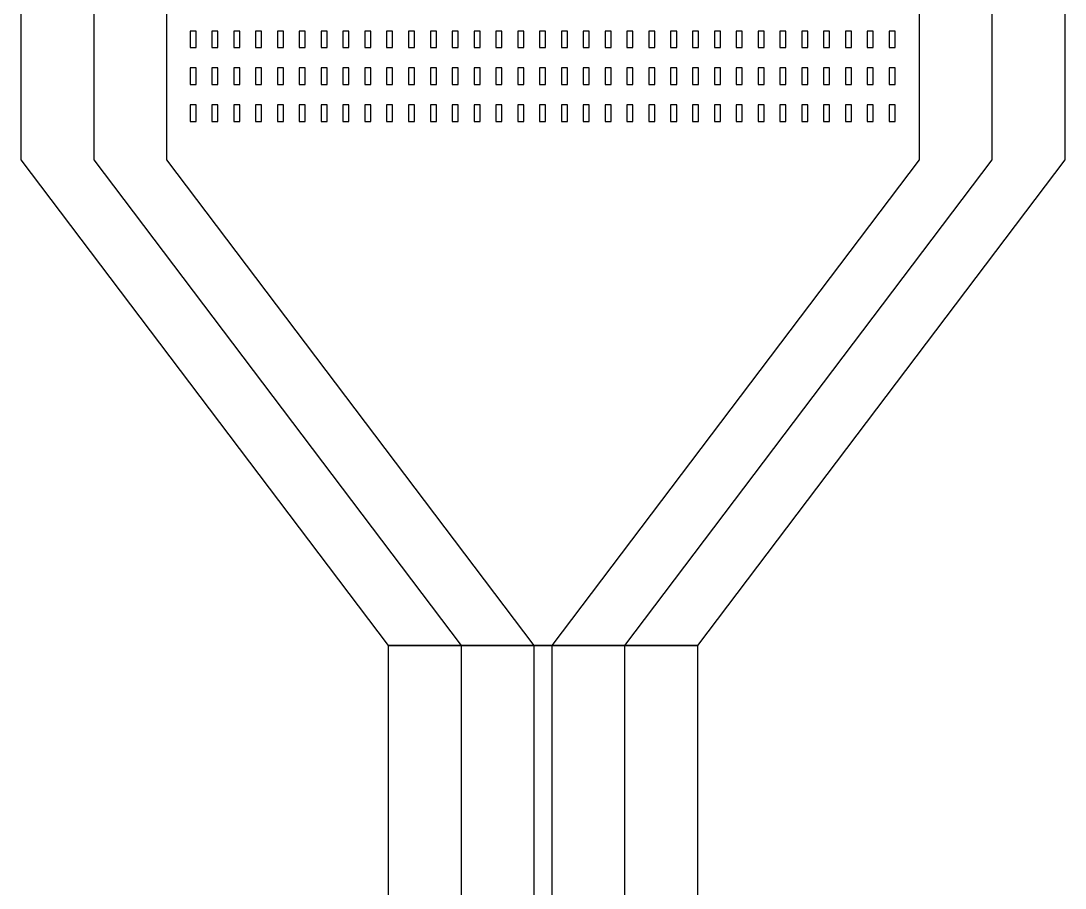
# Model space of a CAD drawing. Extents: x -3500 to 3500, y -1450 to 1450.
# Drawn here: x -730.06 to -708.55, y 275.01 to 292.86 of the extents above; entities that cross this region are included whole.
import ezdxf

# ---------------------------------------------------------------- set-up
doc = ezdxf.new("R2010")
doc.units = 0

msp = doc.modelspace()

# ---------------------------------------------------------------- linework, layer by layer
at = {"layer": 'HBSiProtectLayer'}
for points in [[(-717.621, 280), (-710.053, 290), (-710.053, 309.987), (-728.561, 309.987), (-728.561, 290), (-720.993, 280)], [(-720.993, -280), (-717.621, -280), (-717.621, 280), (-720.993, 280)]]:
    msp.add_lwpolyline(points, close=True, dxfattribs=at)
at = {"layer": 'HoleLayer'}
for points in [[(-726.4535, 292.309), (-726.4535, 292.651), (-726.5775, 292.651), (-726.5775, 292.309)], [(-726.0035, 292.309), (-726.0035, 292.651), (-726.1275, 292.651), (-726.1275, 292.309)], [(-725.5535, 292.309), (-725.5535, 292.651), (-725.6775, 292.651), (-725.6775, 292.309)], [(-725.1035, 292.309), (-725.1035, 292.651), (-725.2275, 292.651), (-725.2275, 292.309)], [(-724.6535, 292.309), (-724.6535, 292.651), (-724.7775, 292.651), (-724.7775, 292.309)], [(-724.2035, 292.309), (-724.2035, 292.651), (-724.3275, 292.651), (-724.3275, 292.309)], [(-723.7535, 292.309), (-723.7535, 292.651), (-723.8775, 292.651), (-723.8775, 292.309)], [(-723.3035, 292.309), (-723.3035, 292.651), (-723.4275, 292.651), (-723.4275, 292.309)], [(-722.8535, 292.309), (-722.8535, 292.651), (-722.9775, 292.651), (-722.9775, 292.309)], [(-722.4035, 292.309), (-722.4035, 292.651), (-722.5275, 292.651), (-722.5275, 292.309)], [(-721.9535, 292.309), (-721.9535, 292.651), (-722.0775, 292.651), (-722.0775, 292.309)], [(-721.5035, 292.309), (-721.5035, 292.651), (-721.6275, 292.651), (-721.6275, 292.309)], [(-721.0535, 292.309), (-721.0535, 292.651), (-721.1775, 292.651), (-721.1775, 292.309)], [(-720.6035, 292.309), (-720.6035, 292.651), (-720.7275, 292.651), (-720.7275, 292.309)], [(-720.1535, 292.309), (-720.1535, 292.651), (-720.2775, 292.651), (-720.2775, 292.309)], [(-719.7035, 292.309), (-719.7035, 292.651), (-719.8275, 292.651), (-719.8275, 292.309)], [(-719.2535, 292.309), (-719.2535, 292.651), (-719.3775, 292.651), (-719.3775, 292.309)], [(-718.8035, 292.309), (-718.8035, 292.651), (-718.9275, 292.651), (-718.9275, 292.309)], [(-718.3535, 292.309), (-718.3535, 292.651), (-718.4775, 292.651), (-718.4775, 292.309)], [(-717.9035, 292.309), (-717.9035, 292.651), (-718.0275, 292.651), (-718.0275, 292.309)], [(-717.4535, 292.309), (-717.4535, 292.651), (-717.5775, 292.651), (-717.5775, 292.309)], [(-717.0035, 292.309), (-717.0035, 292.651), (-717.1275, 292.651), (-717.1275, 292.309)], [(-716.5535, 292.309), (-716.5535, 292.651), (-716.6775, 292.651), (-716.6775, 292.309)], [(-716.1035, 292.309), (-716.1035, 292.651), (-716.2275, 292.651), (-716.2275, 292.309)], [(-715.6535, 292.309), (-715.6535, 292.651), (-715.7775, 292.651), (-715.7775, 292.309)], [(-715.2035, 292.309), (-715.2035, 292.651), (-715.3275, 292.651), (-715.3275, 292.309)], [(-714.7535, 292.309), (-714.7535, 292.651), (-714.8775, 292.651), (-714.8775, 292.309)], [(-714.3035, 292.309), (-714.3035, 292.651), (-714.4275, 292.651), (-714.4275, 292.309)], [(-713.8535, 292.309), (-713.8535, 292.651), (-713.9775, 292.651), (-713.9775, 292.309)], [(-713.4035, 292.309), (-713.4035, 292.651), (-713.5275, 292.651), (-713.5275, 292.309)], [(-712.9535, 292.309), (-712.9535, 292.651), (-713.0775, 292.651), (-713.0775, 292.309)], [(-712.5035, 292.309), (-712.5035, 292.651), (-712.6275, 292.651), (-712.6275, 292.309)], [(-712.0535, 292.309), (-712.0535, 292.651), (-712.1775, 292.651), (-712.1775, 292.309)], [(-726.4535, 291.549), (-726.4535, 291.891), (-726.5775, 291.891), (-726.5775, 291.549)], [(-726.0035, 291.549), (-726.0035, 291.891), (-726.1275, 291.891), (-726.1275, 291.549)], [(-725.5535, 291.549), (-725.5535, 291.891), (-725.6775, 291.891), (-725.6775, 291.549)], [(-725.1035, 291.549), (-725.1035, 291.891), (-725.2275, 291.891), (-725.2275, 291.549)], [(-724.6535, 291.549), (-724.6535, 291.891), (-724.7775, 291.891), (-724.7775, 291.549)], [(-724.2035, 291.549), (-724.2035, 291.891), (-724.3275, 291.891), (-724.3275, 291.549)], [(-723.7535, 291.549), (-723.7535, 291.891), (-723.8775, 291.891), (-723.8775, 291.549)], [(-723.3035, 291.549), (-723.3035, 291.891), (-723.4275, 291.891), (-723.4275, 291.549)], [(-722.8535, 291.549), (-722.8535, 291.891), (-722.9775, 291.891), (-722.9775, 291.549)], [(-722.4035, 291.549), (-722.4035, 291.891), (-722.5275, 291.891), (-722.5275, 291.549)], [(-721.9535, 291.549), (-721.9535, 291.891), (-722.0775, 291.891), (-722.0775, 291.549)], [(-721.5035, 291.549), (-721.5035, 291.891), (-721.6275, 291.891), (-721.6275, 291.549)], [(-721.0535, 291.549), (-721.0535, 291.891), (-721.1775, 291.891), (-721.1775, 291.549)], [(-720.6035, 291.549), (-720.6035, 291.891), (-720.7275, 291.891), (-720.7275, 291.549)], [(-720.1535, 291.549), (-720.1535, 291.891), (-720.2775, 291.891), (-720.2775, 291.549)], [(-719.7035, 291.549), (-719.7035, 291.891), (-719.8275, 291.891), (-719.8275, 291.549)], [(-719.2535, 291.549), (-719.2535, 291.891), (-719.3775, 291.891), (-719.3775, 291.549)], [(-718.8035, 291.549), (-718.8035, 291.891), (-718.9275, 291.891), (-718.9275, 291.549)], [(-718.3535, 291.549), (-718.3535, 291.891), (-718.4775, 291.891), (-718.4775, 291.549)], [(-717.9035, 291.549), (-717.9035, 291.891), (-718.0275, 291.891), (-718.0275, 291.549)], [(-717.4535, 291.549), (-717.4535, 291.891), (-717.5775, 291.891), (-717.5775, 291.549)], [(-717.0035, 291.549), (-717.0035, 291.891), (-717.1275, 291.891), (-717.1275, 291.549)], [(-716.5535, 291.549), (-716.5535, 291.891), (-716.6775, 291.891), (-716.6775, 291.549)], [(-716.1035, 291.549), (-716.1035, 291.891), (-716.2275, 291.891), (-716.2275, 291.549)], [(-715.6535, 291.549), (-715.6535, 291.891), (-715.7775, 291.891), (-715.7775, 291.549)], [(-715.2035, 291.549), (-715.2035, 291.891), (-715.3275, 291.891), (-715.3275, 291.549)], [(-714.7535, 291.549), (-714.7535, 291.891), (-714.8775, 291.891), (-714.8775, 291.549)], [(-714.3035, 291.549), (-714.3035, 291.891), (-714.4275, 291.891), (-714.4275, 291.549)], [(-713.8535, 291.549), (-713.8535, 291.891), (-713.9775, 291.891), (-713.9775, 291.549)], [(-713.4035, 291.549), (-713.4035, 291.891), (-713.5275, 291.891), (-713.5275, 291.549)], [(-712.9535, 291.549), (-712.9535, 291.891), (-713.0775, 291.891), (-713.0775, 291.549)], [(-712.5035, 291.549), (-712.5035, 291.891), (-712.6275, 291.891), (-712.6275, 291.549)], [(-712.0535, 291.549), (-712.0535, 291.891), (-712.1775, 291.891), (-712.1775, 291.549)], [(-726.4535, 290.789), (-726.4535, 291.131), (-726.5775, 291.131), (-726.5775, 290.789)], [(-726.0035, 290.789), (-726.0035, 291.131), (-726.1275, 291.131), (-726.1275, 290.789)], [(-725.5535, 290.789), (-725.5535, 291.131), (-725.6775, 291.131), (-725.6775, 290.789)], [(-725.1035, 290.789), (-725.1035, 291.131), (-725.2275, 291.131), (-725.2275, 290.789)], [(-724.6535, 290.789), (-724.6535, 291.131), (-724.7775, 291.131), (-724.7775, 290.789)], [(-724.2035, 290.789), (-724.2035, 291.131), (-724.3275, 291.131), (-724.3275, 290.789)], [(-723.7535, 290.789), (-723.7535, 291.131), (-723.8775, 291.131), (-723.8775, 290.789)], [(-723.3035, 290.789), (-723.3035, 291.131), (-723.4275, 291.131), (-723.4275, 290.789)], [(-722.8535, 290.789), (-722.8535, 291.131), (-722.9775, 291.131), (-722.9775, 290.789)], [(-722.4035, 290.789), (-722.4035, 291.131), (-722.5275, 291.131), (-722.5275, 290.789)], [(-721.9535, 290.789), (-721.9535, 291.131), (-722.0775, 291.131), (-722.0775, 290.789)], [(-721.5035, 290.789), (-721.5035, 291.131), (-721.6275, 291.131), (-721.6275, 290.789)], [(-721.0535, 290.789), (-721.0535, 291.131), (-721.1775, 291.131), (-721.1775, 290.789)], [(-720.6035, 290.789), (-720.6035, 291.131), (-720.7275, 291.131), (-720.7275, 290.789)], [(-720.1535, 290.789), (-720.1535, 291.131), (-720.2775, 291.131), (-720.2775, 290.789)], [(-719.7035, 290.789), (-719.7035, 291.131), (-719.8275, 291.131), (-719.8275, 290.789)], [(-719.2535, 290.789), (-719.2535, 291.131), (-719.3775, 291.131), (-719.3775, 290.789)], [(-718.8035, 290.789), (-718.8035, 291.131), (-718.9275, 291.131), (-718.9275, 290.789)], [(-718.3535, 290.789), (-718.3535, 291.131), (-718.4775, 291.131), (-718.4775, 290.789)], [(-717.9035, 290.789), (-717.9035, 291.131), (-718.0275, 291.131), (-718.0275, 290.789)], [(-717.4535, 290.789), (-717.4535, 291.131), (-717.5775, 291.131), (-717.5775, 290.789)], [(-717.0035, 290.789), (-717.0035, 291.131), (-717.1275, 291.131), (-717.1275, 290.789)], [(-716.5535, 290.789), (-716.5535, 291.131), (-716.6775, 291.131), (-716.6775, 290.789)], [(-716.1035, 290.789), (-716.1035, 291.131), (-716.2275, 291.131), (-716.2275, 290.789)], [(-715.6535, 290.789), (-715.6535, 291.131), (-715.7775, 291.131), (-715.7775, 290.789)], [(-715.2035, 290.789), (-715.2035, 291.131), (-715.3275, 291.131), (-715.3275, 290.789)], [(-714.7535, 290.789), (-714.7535, 291.131), (-714.8775, 291.131), (-714.8775, 290.789)], [(-714.3035, 290.789), (-714.3035, 291.131), (-714.4275, 291.131), (-714.4275, 290.789)], [(-713.8535, 290.789), (-713.8535, 291.131), (-713.9775, 291.131), (-713.9775, 290.789)], [(-713.4035, 290.789), (-713.4035, 291.131), (-713.5275, 291.131), (-713.5275, 290.789)], [(-712.9535, 290.789), (-712.9535, 291.131), (-713.0775, 291.131), (-713.0775, 290.789)], [(-712.5035, 290.789), (-712.5035, 291.131), (-712.6275, 291.131), (-712.6275, 290.789)], [(-712.0535, 290.789), (-712.0535, 291.131), (-712.1775, 291.131), (-712.1775, 290.789)]]:
    msp.add_lwpolyline(points, close=True, dxfattribs=at)
at = {"layer": 'NegLayer'}
for points in [[(-716.121, 280), (-708.553, 290), (-708.553, 311.487), (-730.061, 311.487), (-730.061, 290), (-722.493, 280)], [(-716.121, 280), (-722.493, 280), (-722.493, 235.028), (-716.121, 235.028)]]:
    msp.add_lwpolyline(points, close=True, dxfattribs=at)
at = {"layer": 'SiLayer'}
for points in [[(-719.121, 280), (-711.553, 290), (-711.553, 308.487), (-727.061, 308.487), (-727.061, 290), (-719.493, 280)], [(-719.121, 280), (-719.493, 280), (-719.493, 235.028), (-719.121, 235.028)]]:
    msp.add_lwpolyline(points, close=True, dxfattribs=at)

doc.saveas('drawing.dxf')
